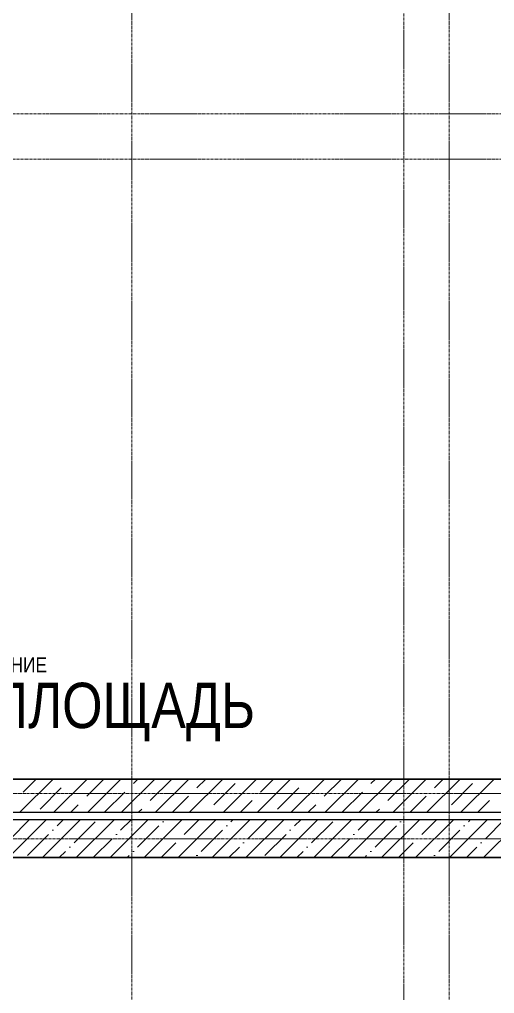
# Model space of a CAD drawing. Header units: millimetres. Extents: x -231292 to 573618, y -153144 to 564035.
# Drawn here: x 12339 to 15483, y -99470 to -93020 of the extents above; entities that cross this region are included whole.
import ezdxf
from ezdxf.enums import TextEntityAlignment as Align

# ---------------------------------------------------------------- set-up
doc = ezdxf.new("R2010")
doc.units = ezdxf.units.MM
doc.linetypes.add('CENTER2', pattern=[28.575, 19.05, -3.175, 3.175, -3.175])
doc.layers.get('0').update_dxf_attribs({"color": 250})
doc.layers.get('Defpoints').update_dxf_attribs({"color": 250})
for name, color, linetype, lineweight in [('A-AREA', 250, 'Continuous', 15), ('АР_Стены ЖБ', 250, 'Continuous', 35), ('АР_Штриховка', 250, 'Continuous', 0), ('РД_Оси_100', 250, 'Continuous', 0)]:
    doc.layers.add(name, color=color, linetype=linetype, lineweight=lineweight)
doc.styles.add('style1', font='ARIALN.TTF')

# ---------------------------------------------------------------- blocks, each defined once
blk = doc.blocks.new('оси_рен')
at = {"layer": 'РД_Оси_100', "color": 251, "linetype": 'CENTER2', "true_color": 0x636466}
blk.add_line((1199852.916, 135558.25), (1199852.916, 223268.25), dxfattribs=at)
for points in [[(1201652.916, 223268.25), (1201652.916, 135558.25)], [(1201952.916, 135558.25), (1201952.916, 223268.25)], [(1241712.916, 191113.25), (1190197.958, 191113.25), (1189697.958, 191263.25)], [(1241712.916, 190813.25), (1190197.958, 190813.25), (1189697.958, 190663.25)], [(1225207.916, 186613.25), (1190197.958, 186613.25), (1189697.958, 186763.25)], [(1225207.916, 186313.25), (1190197.958, 186313.25), (1189697.958, 186163.25)]]:
    blk.add_lwpolyline(points, dxfattribs=at)

msp = doc.modelspace()

# ---------------------------------------------------------------- hatches: boundary and pattern name
at = {"layer": 'АР_Штриховка', "linetype": 'Continuous', "lineweight": 5, "true_color": 0x000000}
h = msp.add_hatch(dxfattribs=at)
h.set_pattern_fill('ANSI35', color=18, scale=25, style=0)
h.set_pattern_definition([(45, (8883.46, -162345.28), (-112.2532, 112.2532), []), (45, (8995.71, -162345.28), (-112.2532, 112.2532), [198.4375, -39.6875, 0, -39.6875])])
h.paths.add_polyline_path([(8783.458, -98320.283), (8783.458, -98570.283), (18517.76, -98570.283), (18517.76, -98320.283)], flags=0)
h.paths.add_polyline_path([(19617.76, -98320.283), (19617.76, -98570.283), (21908.458, -98570.283), (21658.458, -98320.283)], flags=0)

# ---------------------------------------------------------------- linework, layer by layer
at = {"lineweight": -3}
msp.add_lwpolyline([(21283.458, -80265.283), (8983.458, -80265.283), (8983.458, -98050.283), (21283.458, -98050.283)], close=True, dxfattribs=at)
msp.add_lwpolyline([(16573.458, -98570.283), (9003.458, -98570.283), (9003.458, -135535.288), (16573.458, -135535.288)], close=True)
at = {"layer": 'АР_Стены ЖБ', "color": 18, "linetype": 'Continuous', "lineweight": 30, "true_color": 0x000000}
for p, q in [((18517.76, -98050.283), (8783.458, -98050.283)), ((8783.458, -98270.283), (18517.76, -98270.283)), ((18517.76, -98320.283), (8783.458, -98320.283)), ((8783.458, -98570.283), (18517.76, -98570.283))]:
    msp.add_line(p, q, dxfattribs=at)
at = {"layer": 'АР_Штриховка', "color": 18, "linetype": 'Continuous', "lineweight": 5, "true_color": 0x000000}
for p, q in [((12341.729, -98270.283), (12561.729, -98050.283)), ((12363.307, -98136.452), (12449.476, -98050.283)), ((12566.236, -98270.283), (12786.236, -98050.283)), ((12672.004, -98052.262), (12673.982, -98050.283)), ((12784.257, -98164.515), (12898.489, -98050.283)), ((12790.742, -98270.283), (13010.742, -98050.283)), ((13015.248, -98270.283), (13235.248, -98050.283)), ((13092.953, -98080.325), (13122.995, -98050.283)), ((13205.206, -98192.578), (13345.523, -98052.262)), ((13239.755, -98270.283), (13459.755, -98050.283)), ((13464.261, -98270.283), (13684.261, -98050.283)), ((13513.903, -98108.388), (13572.008, -98050.283)), ((13626.156, -98220.641), (13766.472, -98080.325)), ((13688.768, -98270.283), (13908.768, -98050.283)), ((13913.274, -98270.283), (14133.274, -98050.283)), ((13934.852, -98136.452), (14021.021, -98050.283)), ((14137.78, -98270.283), (14357.78, -98050.283)), ((14243.548, -98052.262), (14245.527, -98050.283)), ((14355.802, -98164.515), (14470.034, -98050.283)), ((14362.287, -98270.283), (14582.287, -98050.283)), ((14586.793, -98270.283), (14806.793, -98050.283)), ((14664.498, -98080.325), (14694.54, -98050.283)), ((14776.751, -98192.578), (14917.068, -98052.262)), ((14811.3, -98270.283), (15031.3, -98050.283)), ((15035.806, -98270.283), (15255.806, -98050.283)), ((15085.447, -98108.388), (15143.553, -98050.283)), ((15197.701, -98220.641), (15338.017, -98080.325)), ((15260.312, -98270.283), (15480.312, -98050.283)), ((12475.561, -98248.705), (12615.877, -98108.388)), ((12902.995, -98270.283), (13036.827, -98136.452)), ((13352.008, -98270.283), (13457.776, -98164.515)), ((14047.105, -98248.705), (14187.422, -98108.388)), ((14474.54, -98270.283), (14608.371, -98136.452)), ((14923.553, -98270.283), (15029.321, -98164.515)), ((12678.489, -98270.283), (12728.13, -98220.641)), ((13801.021, -98270.283), (13878.726, -98192.578)), ((14250.034, -98270.283), (14299.675, -98220.641)), ((15372.566, -98270.283), (15450.27, -98192.578)), ((13127.502, -98270.283), (13149.08, -98248.705)), ((14699.046, -98270.283), (14720.625, -98248.705))]:
    msp.add_line(p, q, dxfattribs=at)

# ---------------------------------------------------------------- block references
at = {"rotation": 359.999868838025}
msp.add_blockref('оси_рен', (-1186769.82, -284755.728), dxfattribs=at)

# ---------------------------------------------------------------- texts
at = {"layer": 'A-AREA', "color": 18, "true_color": 0x000000, "style": 'style1'}
msp.add_attdef('АР-ПОМЕЩЕНИЕ:ПЛОЩАДЬ', text='00', height=300, dxfattribs=at).set_placement((11535.927, -97603.769), align=Align.MIDDLE)
at = {"layer": 'Defpoints', "color": 18, "true_color": 0x000000, "style": 'style1', "flags": 8}
msp.add_attdef('АР-ПОМЕЩЕНИЕ:НАИМЕНОВАНИЕ', text='0', height=100, dxfattribs=at).set_placement((11535.927, -97308.206), align=Align.MIDDLE)

doc.saveas('drawing.dxf')
